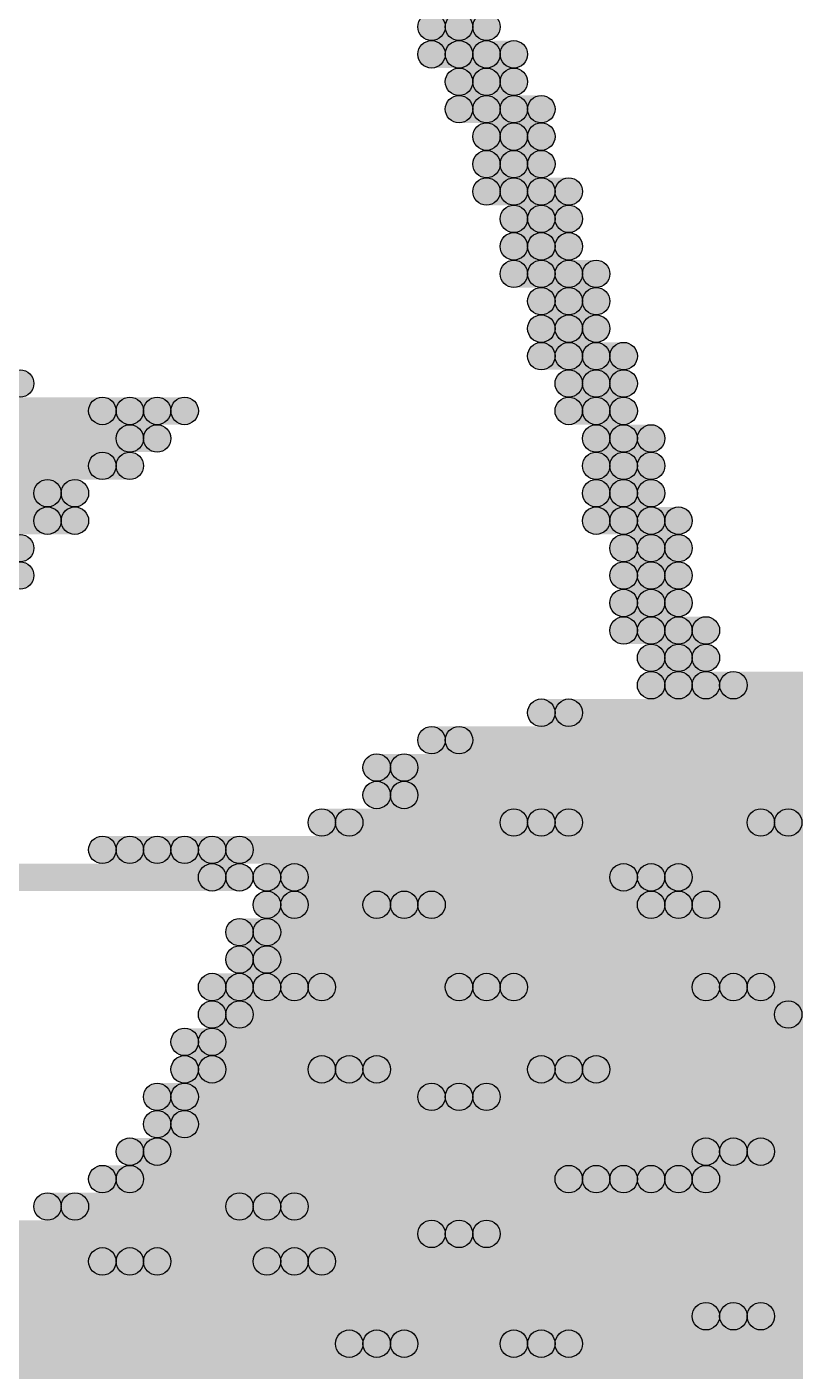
# Model space of a CAD drawing. Header units: millimetres. Extents: x 0 to 137, y 0 to 37.
# Drawn here: x 130.842 to 131.553, y 6.299 to 7.544 of the extents above; entities that cross this region are included whole.
import ezdxf

# ---------------------------------------------------------------- set-up
doc = ezdxf.new("R2010")
doc.units = ezdxf.units.MM
doc.layers.add('TopLayer', color=1, linetype='Continuous')
doc.layers.add('TopSolder', color=216, linetype='Continuous')

msp = doc.modelspace()

# ---------------------------------------------------------------- hatches: boundary and pattern name
at = {"layer": 'TopLayer'}
h = msp.add_hatch(color=1, dxfattribs=at)
edge = h.paths.add_edge_path()
edge.add_arc((131.2418, 7.5438), 0.0127, 0, 360)
for points in [[(131.2418, 7.5311), (131.2418, 7.5565), (131.2672, 7.5565), (131.2672, 7.5311)], [(131.2418, 7.5057), (131.2418, 7.5311), (131.2926, 7.5311), (131.2926, 7.5057)], [(131.2672, 7.4803), (131.2672, 7.5057), (131.2926, 7.5057), (131.2926, 7.4803)], [(131.2672, 7.4549), (131.2672, 7.4803), (131.318, 7.4803), (131.318, 7.4549)], [(131.2926, 7.4295), (131.2926, 7.4549), (131.318, 7.4549), (131.318, 7.4295)], [(131.2926, 7.4041), (131.2926, 7.4295), (131.318, 7.4295), (131.318, 7.4041)], [(131.2926, 7.3787), (131.2926, 7.4041), (131.3434, 7.4041), (131.3434, 7.3787)], [(131.318, 7.3533), (131.318, 7.3787), (131.3434, 7.3787), (131.3434, 7.3533)], [(131.318, 7.3279), (131.318, 7.3533), (131.3434, 7.3533), (131.3434, 7.3279)], [(131.318, 7.3025), (131.318, 7.3279), (131.3688, 7.3279), (131.3688, 7.3025)], [(131.3434, 7.2771), (131.3434, 7.3025), (131.3688, 7.3025), (131.3688, 7.2771)], [(131.3434, 7.2517), (131.3434, 7.2771), (131.3688, 7.2771), (131.3688, 7.2517)], [(131.3434, 7.2263), (131.3434, 7.2517), (131.3942, 7.2517), (131.3942, 7.2263)], [(131.3688, 7.2009), (131.3688, 7.2263), (131.3942, 7.2263), (131.3942, 7.2009)], [(130.302, 7.1755), (130.302, 7.2009), (130.937, 7.2009), (130.937, 7.1755)], [(130.9624, 7.1755), (130.9624, 7.2009), (130.9878, 7.2009), (130.9878, 7.1755)], [(131.3688, 7.1755), (131.3688, 7.2009), (131.3942, 7.2009), (131.3942, 7.1755)], [(130.2512, 7.1501), (130.2512, 7.1755), (130.9624, 7.1755), (130.9624, 7.1501)], [(131.3942, 7.1501), (131.3942, 7.1755), (131.4196, 7.1755), (131.4196, 7.1501)], [(130.2004, 7.1247), (130.2004, 7.1501), (130.937, 7.1501), (130.937, 7.1247)], [(131.3942, 7.1247), (131.3942, 7.1501), (131.4196, 7.1501), (131.4196, 7.1247)], [(130.2004, 7.0993), (130.2004, 7.1247), (130.8862, 7.1247), (130.8862, 7.0993)], [(131.3942, 7.0993), (131.3942, 7.1247), (131.4196, 7.1247), (131.4196, 7.0993)], [(130.7338, 7.0739), (130.7338, 7.0993), (130.8862, 7.0993), (130.8862, 7.0739)], [(131.3942, 7.0739), (131.3942, 7.0993), (131.445, 7.0993), (131.445, 7.0739)], [(131.4196, 7.0485), (131.4196, 7.0739), (131.445, 7.0739), (131.445, 7.0485)], [(131.4196, 7.0231), (131.4196, 7.0485), (131.445, 7.0485), (131.445, 7.0231)], [(131.4196, 6.9977), (131.4196, 7.0231), (131.445, 7.0231), (131.445, 6.9977)], [(131.4196, 6.9723), (131.4196, 6.9977), (131.4704, 6.9977), (131.4704, 6.9723)], [(131.445, 6.9469), (131.445, 6.9723), (131.4704, 6.9723), (131.4704, 6.9469)], [(131.445, 6.9215), (131.445, 6.9469), (131.4704, 6.9469), (131.4704, 6.9215)], [(131.4958, 6.9215), (131.4958, 6.9469), (132.0038, 6.9469), (132.0038, 6.9215)], [(131.3434, 6.8961), (131.3434, 6.9215), (132.8674, 6.9215), (132.8674, 6.8961)], [(131.2418, 6.8707), (131.2418, 6.8961), (131.9022, 6.8961), (131.9022, 6.8707)], [(131.191, 6.8453), (131.191, 6.8707), (132.6642, 6.8707), (132.6642, 6.8453)], [(131.191, 6.8199), (131.191, 6.8453), (132.1816, 6.8453), (132.1816, 6.8199)], [(131.1402, 6.7945), (131.1402, 6.8199), (131.318, 6.8199), (131.318, 6.7945)], [(131.3434, 6.7945), (131.3434, 6.8199), (131.5466, 6.8199), (131.5466, 6.7945)], [(130.937, 6.7691), (130.937, 6.7945), (130.9624, 6.7945), (130.9624, 6.7691)], [(130.9878, 6.7691), (130.9878, 6.7945), (131.0132, 6.7945), (131.0132, 6.7691)], [(131.0386, 6.7691), (131.0386, 6.7945), (131.6228, 6.7945), (131.6228, 6.7691)], [(130.6322, 6.7437), (130.6322, 6.7691), (131.0386, 6.7691), (131.0386, 6.7437)], [(131.0894, 6.7437), (131.0894, 6.7691), (131.4196, 6.7691), (131.4196, 6.7437)], [(131.445, 6.7437), (131.445, 6.7691), (132.08, 6.7691), (132.08, 6.7437)], [(131.0894, 6.7183), (131.0894, 6.7437), (131.191, 6.7437), (131.191, 6.7183)], [(131.2164, 6.7183), (131.2164, 6.7437), (131.445, 6.7437), (131.445, 6.7183)], [(131.4704, 6.7183), (131.4704, 6.7437), (131.8514, 6.7437), (131.8514, 6.7183)], [(131.064, 6.6929), (131.064, 6.7183), (132.6134, 6.7183), (132.6134, 6.6929)], [(131.064, 6.6675), (131.064, 6.6929), (131.7498, 6.6929), (131.7498, 6.6675)], [(131.0386, 6.6421), (131.0386, 6.6675), (131.0894, 6.6675), (131.0894, 6.6421)], [(131.1148, 6.6421), (131.1148, 6.6675), (131.2672, 6.6675), (131.2672, 6.6421)], [(131.2926, 6.6421), (131.2926, 6.6675), (131.4958, 6.6675), (131.4958, 6.6421)], [(131.5212, 6.6421), (131.5212, 6.6675), (131.953, 6.6675), (131.953, 6.6421)], [(131.0386, 6.6167), (131.0386, 6.6421), (131.572, 6.6421), (131.572, 6.6167)], [(131.0132, 6.5913), (131.0132, 6.6167), (131.6482, 6.6167), (131.6482, 6.5913)], [(131.0132, 6.5659), (131.0132, 6.5913), (131.1402, 6.5913), (131.1402, 6.5659)], [(131.1656, 6.5659), (131.1656, 6.5913), (131.3434, 6.5913), (131.3434, 6.5659)], [(131.3688, 6.5659), (131.3688, 6.5913), (132.08, 6.5913), (132.08, 6.5659)], [(130.9878, 6.5405), (130.9878, 6.5659), (131.2418, 6.5659), (131.2418, 6.5405)], [(131.2672, 6.5405), (131.2672, 6.5659), (131.7752, 6.5659), (131.7752, 6.5405)], [(130.9878, 6.5151), (130.9878, 6.5405), (132.1308, 6.5405), (132.1308, 6.5151)], [(130.9624, 6.4897), (130.9624, 6.5151), (131.4958, 6.5151), (131.4958, 6.4897)], [(131.5212, 6.4897), (131.5212, 6.5151), (132.1054, 6.5151), (132.1054, 6.4897)], [(130.937, 6.4643), (130.937, 6.4897), (131.3688, 6.4897), (131.3688, 6.4643)], [(131.3942, 6.4643), (131.3942, 6.4897), (131.445, 6.4897), (131.445, 6.4643)], [(131.4704, 6.4643), (131.4704, 6.4897), (131.953, 6.4897), (131.953, 6.4643)], [(130.8862, 6.4389), (130.8862, 6.4643), (131.064, 6.4643), (131.064, 6.4389)], [(131.0894, 6.4389), (131.0894, 6.4643), (131.5974, 6.4643), (131.5974, 6.4389)], [(129.9718, 6.4135), (129.9718, 6.4389), (131.2418, 6.4389), (131.2418, 6.4135)], [(131.2672, 6.4135), (131.2672, 6.4389), (132.08, 6.4389), (132.08, 6.4135)], [(130.3274, 6.3881), (130.3274, 6.4135), (130.937, 6.4135), (130.937, 6.3881)], [(130.9624, 6.3881), (130.9624, 6.4135), (131.0894, 6.4135), (131.0894, 6.3881)], [(131.1148, 6.3881), (131.1148, 6.4135), (131.7498, 6.4135), (131.7498, 6.3881)], [(130.7084, 6.3627), (130.7084, 6.3881), (131.6228, 6.3881), (131.6228, 6.3627)], [(129.1336, 6.3373), (129.1336, 6.3627), (131.4958, 6.3627), (131.4958, 6.3373)], [(131.5212, 6.3373), (131.5212, 6.3627), (131.8768, 6.3627), (131.8768, 6.3373)], [(130.6068, 6.3119), (130.6068, 6.3373), (131.1656, 6.3373), (131.1656, 6.3119)], [(131.191, 6.3119), (131.191, 6.3373), (131.318, 6.3373), (131.318, 6.3119)], [(131.3434, 6.3119), (131.3434, 6.3373), (131.953, 6.3373), (131.953, 6.3119)], [(130.81, 6.2865), (130.81, 6.3119), (132.5626, 6.3119), (132.5626, 6.2865)]]:
    msp.add_hatch(color=1, dxfattribs=at).paths.add_polyline_path(points)
h = msp.add_hatch(color=1, dxfattribs=at)
edge = h.paths.add_edge_path()
edge.add_arc((131.2672, 7.5438), 0.0127, 0, 360)
h = msp.add_hatch(color=1, dxfattribs=at)
edge = h.paths.add_edge_path()
edge.add_arc((131.2418, 7.5184), 0.0127, 0, 360)
h = msp.add_hatch(color=1, dxfattribs=at)
edge = h.paths.add_edge_path()
edge.add_arc((131.2926, 7.5184), 0.0127, 0, 360)
h = msp.add_hatch(color=1, dxfattribs=at)
edge = h.paths.add_edge_path()
edge.add_arc((131.2672, 7.493), 0.0127, 0, 360)
h = msp.add_hatch(color=1, dxfattribs=at)
edge = h.paths.add_edge_path()
edge.add_arc((131.2926, 7.493), 0.0127, 0, 360)
h = msp.add_hatch(color=1, dxfattribs=at)
edge = h.paths.add_edge_path()
edge.add_arc((131.2672, 7.4676), 0.0127, 0, 360)
h = msp.add_hatch(color=1, dxfattribs=at)
edge = h.paths.add_edge_path()
edge.add_arc((131.318, 7.4676), 0.0127, 0, 360)
h = msp.add_hatch(color=1, dxfattribs=at)
edge = h.paths.add_edge_path()
edge.add_arc((131.2926, 7.4422), 0.0127, 0, 360)
h = msp.add_hatch(color=1, dxfattribs=at)
edge = h.paths.add_edge_path()
edge.add_arc((131.318, 7.4422), 0.0127, 0, 360)
h = msp.add_hatch(color=1, dxfattribs=at)
edge = h.paths.add_edge_path()
edge.add_arc((131.2926, 7.4168), 0.0127, 0, 360)
h = msp.add_hatch(color=1, dxfattribs=at)
edge = h.paths.add_edge_path()
edge.add_arc((131.318, 7.4168), 0.0127, 0, 360)
h = msp.add_hatch(color=1, dxfattribs=at)
edge = h.paths.add_edge_path()
edge.add_arc((131.2926, 7.3914), 0.0127, 0, 360)
h = msp.add_hatch(color=1, dxfattribs=at)
edge = h.paths.add_edge_path()
edge.add_arc((131.3434, 7.3914), 0.0127, 0, 360)
h = msp.add_hatch(color=1, dxfattribs=at)
edge = h.paths.add_edge_path()
edge.add_arc((131.318, 7.366), 0.0127, 0, 360)
h = msp.add_hatch(color=1, dxfattribs=at)
edge = h.paths.add_edge_path()
edge.add_arc((131.3434, 7.366), 0.0127, 0, 360)
h = msp.add_hatch(color=1, dxfattribs=at)
edge = h.paths.add_edge_path()
edge.add_arc((131.318, 7.3406), 0.0127, 0, 360)
h = msp.add_hatch(color=1, dxfattribs=at)
edge = h.paths.add_edge_path()
edge.add_arc((131.3434, 7.3406), 0.0127, 0, 360)
h = msp.add_hatch(color=1, dxfattribs=at)
edge = h.paths.add_edge_path()
edge.add_arc((131.318, 7.3152), 0.0127, 0, 360)
h = msp.add_hatch(color=1, dxfattribs=at)
edge = h.paths.add_edge_path()
edge.add_arc((131.3688, 7.3152), 0.0127, 0, 360)
h = msp.add_hatch(color=1, dxfattribs=at)
edge = h.paths.add_edge_path()
edge.add_arc((131.3434, 7.2898), 0.0127, 0, 360)
h = msp.add_hatch(color=1, dxfattribs=at)
edge = h.paths.add_edge_path()
edge.add_arc((131.3688, 7.2898), 0.0127, 0, 360)
h = msp.add_hatch(color=1, dxfattribs=at)
edge = h.paths.add_edge_path()
edge.add_arc((131.3434, 7.2644), 0.0127, 0, 360)
h = msp.add_hatch(color=1, dxfattribs=at)
edge = h.paths.add_edge_path()
edge.add_arc((131.3688, 7.2644), 0.0127, 0, 360)
h = msp.add_hatch(color=1, dxfattribs=at)
edge = h.paths.add_edge_path()
edge.add_arc((131.3434, 7.239), 0.0127, 0, 360)
h = msp.add_hatch(color=1, dxfattribs=at)
edge = h.paths.add_edge_path()
edge.add_arc((131.3942, 7.239), 0.0127, 0, 360)
h = msp.add_hatch(color=1, dxfattribs=at)
edge = h.paths.add_edge_path()
edge.add_arc((130.8354, 7.2136), 0.0127, 0, 360)
h = msp.add_hatch(color=1, dxfattribs=at)
edge = h.paths.add_edge_path()
edge.add_arc((131.3688, 7.2136), 0.0127, 0, 360)
h = msp.add_hatch(color=1, dxfattribs=at)
edge = h.paths.add_edge_path()
edge.add_arc((131.3942, 7.2136), 0.0127, 0, 360)
h = msp.add_hatch(color=1, dxfattribs=at)
edge = h.paths.add_edge_path()
edge.add_arc((130.937, 7.1882), 0.0127, 0, 360)
h = msp.add_hatch(color=1, dxfattribs=at)
edge = h.paths.add_edge_path()
edge.add_arc((130.9624, 7.1882), 0.0127, 0, 360)
h = msp.add_hatch(color=1, dxfattribs=at)
edge = h.paths.add_edge_path()
edge.add_arc((130.9878, 7.1882), 0.0127, 0, 360)
h = msp.add_hatch(color=1, dxfattribs=at)
edge = h.paths.add_edge_path()
edge.add_arc((131.3688, 7.1882), 0.0127, 0, 360)
h = msp.add_hatch(color=1, dxfattribs=at)
edge = h.paths.add_edge_path()
edge.add_arc((131.3942, 7.1882), 0.0127, 0, 360)
h = msp.add_hatch(color=1, dxfattribs=at)
edge = h.paths.add_edge_path()
edge.add_arc((130.9624, 7.1628), 0.0127, 0, 360)
h = msp.add_hatch(color=1, dxfattribs=at)
edge = h.paths.add_edge_path()
edge.add_arc((131.3942, 7.1628), 0.0127, 0, 360)
h = msp.add_hatch(color=1, dxfattribs=at)
edge = h.paths.add_edge_path()
edge.add_arc((131.4196, 7.1628), 0.0127, 0, 360)
h = msp.add_hatch(color=1, dxfattribs=at)
edge = h.paths.add_edge_path()
edge.add_arc((130.937, 7.1374), 0.0127, 0, 360)
h = msp.add_hatch(color=1, dxfattribs=at)
edge = h.paths.add_edge_path()
edge.add_arc((131.3942, 7.1374), 0.0127, 0, 360)
h = msp.add_hatch(color=1, dxfattribs=at)
edge = h.paths.add_edge_path()
edge.add_arc((131.4196, 7.1374), 0.0127, 0, 360)
h = msp.add_hatch(color=1, dxfattribs=at)
edge = h.paths.add_edge_path()
edge.add_arc((130.8862, 7.112), 0.0127, 0, 360)
h = msp.add_hatch(color=1, dxfattribs=at)
edge = h.paths.add_edge_path()
edge.add_arc((131.3942, 7.112), 0.0127, 0, 360)
h = msp.add_hatch(color=1, dxfattribs=at)
edge = h.paths.add_edge_path()
edge.add_arc((131.4196, 7.112), 0.0127, 0, 360)
h = msp.add_hatch(color=1, dxfattribs=at)
edge = h.paths.add_edge_path()
edge.add_arc((130.8862, 7.0866), 0.0127, 0, 360)
h = msp.add_hatch(color=1, dxfattribs=at)
edge = h.paths.add_edge_path()
edge.add_arc((131.3942, 7.0866), 0.0127, 0, 360)
h = msp.add_hatch(color=1, dxfattribs=at)
edge = h.paths.add_edge_path()
edge.add_arc((131.445, 7.0866), 0.0127, 0, 360)
h = msp.add_hatch(color=1, dxfattribs=at)
edge = h.paths.add_edge_path()
edge.add_arc((130.8354, 7.0612), 0.0127, 0, 360)
h = msp.add_hatch(color=1, dxfattribs=at)
edge = h.paths.add_edge_path()
edge.add_arc((131.4196, 7.0612), 0.0127, 0, 360)
h = msp.add_hatch(color=1, dxfattribs=at)
edge = h.paths.add_edge_path()
edge.add_arc((131.445, 7.0612), 0.0127, 0, 360)
h = msp.add_hatch(color=1, dxfattribs=at)
edge = h.paths.add_edge_path()
edge.add_arc((130.8354, 7.0358), 0.0127, 0, 360)
h = msp.add_hatch(color=1, dxfattribs=at)
edge = h.paths.add_edge_path()
edge.add_arc((131.4196, 7.0358), 0.0127, 0, 360)
h = msp.add_hatch(color=1, dxfattribs=at)
edge = h.paths.add_edge_path()
edge.add_arc((131.445, 7.0358), 0.0127, 0, 360)
h = msp.add_hatch(color=1, dxfattribs=at)
edge = h.paths.add_edge_path()
edge.add_arc((131.4196, 7.0104), 0.0127, 0, 360)
h = msp.add_hatch(color=1, dxfattribs=at)
edge = h.paths.add_edge_path()
edge.add_arc((131.445, 7.0104), 0.0127, 0, 360)
h = msp.add_hatch(color=1, dxfattribs=at)
edge = h.paths.add_edge_path()
edge.add_arc((131.4196, 6.985), 0.0127, 0, 360)
h = msp.add_hatch(color=1, dxfattribs=at)
edge = h.paths.add_edge_path()
edge.add_arc((131.4704, 6.985), 0.0127, 0, 360)
h = msp.add_hatch(color=1, dxfattribs=at)
edge = h.paths.add_edge_path()
edge.add_arc((131.445, 6.9596), 0.0127, 0, 360)
h = msp.add_hatch(color=1, dxfattribs=at)
edge = h.paths.add_edge_path()
edge.add_arc((131.4704, 6.9596), 0.0127, 0, 360)
h = msp.add_hatch(color=1, dxfattribs=at)
edge = h.paths.add_edge_path()
edge.add_arc((131.445, 6.9342), 0.0127, 0, 360)
h = msp.add_hatch(color=1, dxfattribs=at)
edge = h.paths.add_edge_path()
edge.add_arc((131.4704, 6.9342), 0.0127, 0, 360)
h = msp.add_hatch(color=1, dxfattribs=at)
edge = h.paths.add_edge_path()
edge.add_arc((131.4958, 6.9342), 0.0127, 0, 360)
h = msp.add_hatch(color=1, dxfattribs=at)
edge = h.paths.add_edge_path()
edge.add_arc((131.3434, 6.9088), 0.0127, 0, 360)
h = msp.add_hatch(color=1, dxfattribs=at)
edge = h.paths.add_edge_path()
edge.add_arc((131.2418, 6.8834), 0.0127, 0, 360)
h = msp.add_hatch(color=1, dxfattribs=at)
edge = h.paths.add_edge_path()
edge.add_arc((131.191, 6.858), 0.0127, 0, 360)
h = msp.add_hatch(color=1, dxfattribs=at)
edge = h.paths.add_edge_path()
edge.add_arc((131.191, 6.8326), 0.0127, 0, 360)
h = msp.add_hatch(color=1, dxfattribs=at)
edge = h.paths.add_edge_path()
edge.add_arc((131.1402, 6.8072), 0.0127, 0, 360)
h = msp.add_hatch(color=1, dxfattribs=at)
edge = h.paths.add_edge_path()
edge.add_arc((131.318, 6.8072), 0.0127, 0, 360)
h = msp.add_hatch(color=1, dxfattribs=at)
edge = h.paths.add_edge_path()
edge.add_arc((131.3434, 6.8072), 0.0127, 0, 360)
h = msp.add_hatch(color=1, dxfattribs=at)
edge = h.paths.add_edge_path()
edge.add_arc((131.5466, 6.8072), 0.0127, 0, 360)
h = msp.add_hatch(color=1, dxfattribs=at)
edge = h.paths.add_edge_path()
edge.add_arc((130.937, 6.7818), 0.0127, 0, 360)
h = msp.add_hatch(color=1, dxfattribs=at)
edge = h.paths.add_edge_path()
edge.add_arc((130.9624, 6.7818), 0.0127, 0, 360)
h = msp.add_hatch(color=1, dxfattribs=at)
edge = h.paths.add_edge_path()
edge.add_arc((130.9878, 6.7818), 0.0127, 0, 360)
h = msp.add_hatch(color=1, dxfattribs=at)
edge = h.paths.add_edge_path()
edge.add_arc((131.0132, 6.7818), 0.0127, 0, 360)
h = msp.add_hatch(color=1, dxfattribs=at)
edge = h.paths.add_edge_path()
edge.add_arc((131.0386, 6.7818), 0.0127, 0, 360)
h = msp.add_hatch(color=1, dxfattribs=at)
edge = h.paths.add_edge_path()
edge.add_arc((131.0386, 6.7564), 0.0127, 0, 360)
h = msp.add_hatch(color=1, dxfattribs=at)
edge = h.paths.add_edge_path()
edge.add_arc((131.0894, 6.7564), 0.0127, 0, 360)
h = msp.add_hatch(color=1, dxfattribs=at)
edge = h.paths.add_edge_path()
edge.add_arc((131.4196, 6.7564), 0.0127, 0, 360)
h = msp.add_hatch(color=1, dxfattribs=at)
edge = h.paths.add_edge_path()
edge.add_arc((131.445, 6.7564), 0.0127, 0, 360)
h = msp.add_hatch(color=1, dxfattribs=at)
edge = h.paths.add_edge_path()
edge.add_arc((131.0894, 6.731), 0.0127, 0, 360)
h = msp.add_hatch(color=1, dxfattribs=at)
edge = h.paths.add_edge_path()
edge.add_arc((131.191, 6.731), 0.0127, 0, 360)
h = msp.add_hatch(color=1, dxfattribs=at)
edge = h.paths.add_edge_path()
edge.add_arc((131.2164, 6.731), 0.0127, 0, 360)
h = msp.add_hatch(color=1, dxfattribs=at)
edge = h.paths.add_edge_path()
edge.add_arc((131.445, 6.731), 0.0127, 0, 360)
h = msp.add_hatch(color=1, dxfattribs=at)
edge = h.paths.add_edge_path()
edge.add_arc((131.4704, 6.731), 0.0127, 0, 360)
h = msp.add_hatch(color=1, dxfattribs=at)
edge = h.paths.add_edge_path()
edge.add_arc((131.064, 6.7056), 0.0127, 0, 360)
h = msp.add_hatch(color=1, dxfattribs=at)
edge = h.paths.add_edge_path()
edge.add_arc((131.064, 6.6802), 0.0127, 0, 360)
h = msp.add_hatch(color=1, dxfattribs=at)
edge = h.paths.add_edge_path()
edge.add_arc((131.0386, 6.6548), 0.0127, 0, 360)
h = msp.add_hatch(color=1, dxfattribs=at)
edge = h.paths.add_edge_path()
edge.add_arc((131.0894, 6.6548), 0.0127, 0, 360)
h = msp.add_hatch(color=1, dxfattribs=at)
edge = h.paths.add_edge_path()
edge.add_arc((131.1148, 6.6548), 0.0127, 0, 360)
h = msp.add_hatch(color=1, dxfattribs=at)
edge = h.paths.add_edge_path()
edge.add_arc((131.2672, 6.6548), 0.0127, 0, 360)
h = msp.add_hatch(color=1, dxfattribs=at)
edge = h.paths.add_edge_path()
edge.add_arc((131.2926, 6.6548), 0.0127, 0, 360)
h = msp.add_hatch(color=1, dxfattribs=at)
edge = h.paths.add_edge_path()
edge.add_arc((131.4958, 6.6548), 0.0127, 0, 360)
h = msp.add_hatch(color=1, dxfattribs=at)
edge = h.paths.add_edge_path()
edge.add_arc((131.5212, 6.6548), 0.0127, 0, 360)
h = msp.add_hatch(color=1, dxfattribs=at)
edge = h.paths.add_edge_path()
edge.add_arc((131.0386, 6.6294), 0.0127, 0, 360)
h = msp.add_hatch(color=1, dxfattribs=at)
edge = h.paths.add_edge_path()
edge.add_arc((131.0132, 6.604), 0.0127, 0, 360)
h = msp.add_hatch(color=1, dxfattribs=at)
edge = h.paths.add_edge_path()
edge.add_arc((131.0132, 6.5786), 0.0127, 0, 360)
h = msp.add_hatch(color=1, dxfattribs=at)
edge = h.paths.add_edge_path()
edge.add_arc((131.1402, 6.5786), 0.0127, 0, 360)
h = msp.add_hatch(color=1, dxfattribs=at)
edge = h.paths.add_edge_path()
edge.add_arc((131.1656, 6.5786), 0.0127, 0, 360)
h = msp.add_hatch(color=1, dxfattribs=at)
edge = h.paths.add_edge_path()
edge.add_arc((131.3434, 6.5786), 0.0127, 0, 360)
h = msp.add_hatch(color=1, dxfattribs=at)
edge = h.paths.add_edge_path()
edge.add_arc((131.3688, 6.5786), 0.0127, 0, 360)
h = msp.add_hatch(color=1, dxfattribs=at)
edge = h.paths.add_edge_path()
edge.add_arc((130.9878, 6.5532), 0.0127, 0, 360)
h = msp.add_hatch(color=1, dxfattribs=at)
edge = h.paths.add_edge_path()
edge.add_arc((131.2418, 6.5532), 0.0127, 0, 360)
h = msp.add_hatch(color=1, dxfattribs=at)
edge = h.paths.add_edge_path()
edge.add_arc((131.2672, 6.5532), 0.0127, 0, 360)
h = msp.add_hatch(color=1, dxfattribs=at)
edge = h.paths.add_edge_path()
edge.add_arc((130.9878, 6.5278), 0.0127, 0, 360)
h = msp.add_hatch(color=1, dxfattribs=at)
edge = h.paths.add_edge_path()
edge.add_arc((130.9624, 6.5024), 0.0127, 0, 360)
h = msp.add_hatch(color=1, dxfattribs=at)
edge = h.paths.add_edge_path()
edge.add_arc((131.4958, 6.5024), 0.0127, 0, 360)
h = msp.add_hatch(color=1, dxfattribs=at)
edge = h.paths.add_edge_path()
edge.add_arc((131.5212, 6.5024), 0.0127, 0, 360)
h = msp.add_hatch(color=1, dxfattribs=at)
edge = h.paths.add_edge_path()
edge.add_arc((130.937, 6.477), 0.0127, 0, 360)
h = msp.add_hatch(color=1, dxfattribs=at)
edge = h.paths.add_edge_path()
edge.add_arc((131.3688, 6.477), 0.0127, 0, 360)
h = msp.add_hatch(color=1, dxfattribs=at)
edge = h.paths.add_edge_path()
edge.add_arc((131.3942, 6.477), 0.0127, 0, 360)
h = msp.add_hatch(color=1, dxfattribs=at)
edge = h.paths.add_edge_path()
edge.add_arc((131.445, 6.477), 0.0127, 0, 360)
h = msp.add_hatch(color=1, dxfattribs=at)
edge = h.paths.add_edge_path()
edge.add_arc((131.4704, 6.477), 0.0127, 0, 360)
h = msp.add_hatch(color=1, dxfattribs=at)
edge = h.paths.add_edge_path()
edge.add_arc((130.8862, 6.4516), 0.0127, 0, 360)
h = msp.add_hatch(color=1, dxfattribs=at)
edge = h.paths.add_edge_path()
edge.add_arc((131.064, 6.4516), 0.0127, 0, 360)
h = msp.add_hatch(color=1, dxfattribs=at)
edge = h.paths.add_edge_path()
edge.add_arc((131.0894, 6.4516), 0.0127, 0, 360)
h = msp.add_hatch(color=1, dxfattribs=at)
edge = h.paths.add_edge_path()
edge.add_arc((131.2418, 6.4262), 0.0127, 0, 360)
h = msp.add_hatch(color=1, dxfattribs=at)
edge = h.paths.add_edge_path()
edge.add_arc((131.2672, 6.4262), 0.0127, 0, 360)
h = msp.add_hatch(color=1, dxfattribs=at)
edge = h.paths.add_edge_path()
edge.add_arc((130.937, 6.4008), 0.0127, 0, 360)
h = msp.add_hatch(color=1, dxfattribs=at)
edge = h.paths.add_edge_path()
edge.add_arc((130.9624, 6.4008), 0.0127, 0, 360)
h = msp.add_hatch(color=1, dxfattribs=at)
edge = h.paths.add_edge_path()
edge.add_arc((131.0894, 6.4008), 0.0127, 0, 360)
h = msp.add_hatch(color=1, dxfattribs=at)
edge = h.paths.add_edge_path()
edge.add_arc((131.1148, 6.4008), 0.0127, 0, 360)
h = msp.add_hatch(color=1, dxfattribs=at)
edge = h.paths.add_edge_path()
edge.add_arc((131.4958, 6.35), 0.0127, 0, 360)
h = msp.add_hatch(color=1, dxfattribs=at)
edge = h.paths.add_edge_path()
edge.add_arc((131.5212, 6.35), 0.0127, 0, 360)
h = msp.add_hatch(color=1, dxfattribs=at)
edge = h.paths.add_edge_path()
edge.add_arc((131.1656, 6.3246), 0.0127, 0, 360)
h = msp.add_hatch(color=1, dxfattribs=at)
edge = h.paths.add_edge_path()
edge.add_arc((131.191, 6.3246), 0.0127, 0, 360)
h = msp.add_hatch(color=1, dxfattribs=at)
edge = h.paths.add_edge_path()
edge.add_arc((131.318, 6.3246), 0.0127, 0, 360)
h = msp.add_hatch(color=1, dxfattribs=at)
edge = h.paths.add_edge_path()
edge.add_arc((131.3434, 6.3246), 0.0127, 0, 360)
at = {"layer": 'TopSolder'}
h = msp.add_hatch(color=216, dxfattribs=at)
edge = h.paths.add_edge_path()
edge.add_arc((131.2164, 7.5438), 0.0127, 0, 360)
for points in [[(131.2164, 7.5311), (131.2164, 7.5565), (131.2418, 7.5565), (131.2418, 7.5311)], [(131.2164, 7.5057), (131.2164, 7.5311), (131.2672, 7.5311), (131.2672, 7.5057)], [(131.2418, 7.4803), (131.2418, 7.5057), (131.2672, 7.5057), (131.2672, 7.4803)], [(131.2418, 7.4549), (131.2418, 7.4803), (131.2926, 7.4803), (131.2926, 7.4549)], [(131.2672, 7.4295), (131.2672, 7.4549), (131.2926, 7.4549), (131.2926, 7.4295)], [(131.2672, 7.4041), (131.2672, 7.4295), (131.2926, 7.4295), (131.2926, 7.4041)], [(131.2672, 7.3787), (131.2672, 7.4041), (131.318, 7.4041), (131.318, 7.3787)], [(131.2926, 7.3533), (131.2926, 7.3787), (131.318, 7.3787), (131.318, 7.3533)], [(131.2926, 7.3279), (131.2926, 7.3533), (131.318, 7.3533), (131.318, 7.3279)], [(131.2926, 7.3025), (131.2926, 7.3279), (131.3434, 7.3279), (131.3434, 7.3025)], [(131.318, 7.2771), (131.318, 7.3025), (131.3434, 7.3025), (131.3434, 7.2771)], [(131.318, 7.2517), (131.318, 7.2771), (131.3434, 7.2771), (131.3434, 7.2517)], [(131.318, 7.2263), (131.318, 7.2517), (131.3688, 7.2517), (131.3688, 7.2263)], [(131.3434, 7.2009), (131.3434, 7.2263), (131.3688, 7.2263), (131.3688, 7.2009)], [(130.2766, 7.1755), (130.2766, 7.2009), (130.9116, 7.2009), (130.9116, 7.1755)], [(130.937, 7.1755), (130.937, 7.2009), (130.9624, 7.2009), (130.9624, 7.1755)], [(131.3434, 7.1755), (131.3434, 7.2009), (131.3688, 7.2009), (131.3688, 7.1755)], [(130.2258, 7.1501), (130.2258, 7.1755), (130.937, 7.1755), (130.937, 7.1501)], [(131.3688, 7.1501), (131.3688, 7.1755), (131.3942, 7.1755), (131.3942, 7.1501)], [(130.175, 7.1247), (130.175, 7.1501), (130.9116, 7.1501), (130.9116, 7.1247)], [(131.3688, 7.1247), (131.3688, 7.1501), (131.3942, 7.1501), (131.3942, 7.1247)], [(130.175, 7.0993), (130.175, 7.1247), (130.8608, 7.1247), (130.8608, 7.0993)], [(131.3688, 7.0993), (131.3688, 7.1247), (131.3942, 7.1247), (131.3942, 7.0993)], [(130.7084, 7.0739), (130.7084, 7.0993), (130.8608, 7.0993), (130.8608, 7.0739)], [(131.3688, 7.0739), (131.3688, 7.0993), (131.4196, 7.0993), (131.4196, 7.0739)], [(131.3942, 7.0485), (131.3942, 7.0739), (131.4196, 7.0739), (131.4196, 7.0485)], [(131.3942, 7.0231), (131.3942, 7.0485), (131.4196, 7.0485), (131.4196, 7.0231)], [(131.3942, 6.9977), (131.3942, 7.0231), (131.4196, 7.0231), (131.4196, 6.9977)], [(131.3942, 6.9723), (131.3942, 6.9977), (131.445, 6.9977), (131.445, 6.9723)], [(131.4196, 6.9469), (131.4196, 6.9723), (131.445, 6.9723), (131.445, 6.9469)], [(131.4196, 6.9215), (131.4196, 6.9469), (131.445, 6.9469), (131.445, 6.9215)], [(131.4704, 6.9215), (131.4704, 6.9469), (131.9784, 6.9469), (131.9784, 6.9215)], [(131.318, 6.8961), (131.318, 6.9215), (132.842, 6.9215), (132.842, 6.8961)], [(131.2164, 6.8707), (131.2164, 6.8961), (131.8768, 6.8961), (131.8768, 6.8707)], [(131.1656, 6.8453), (131.1656, 6.8707), (132.6388, 6.8707), (132.6388, 6.8453)], [(131.1656, 6.8199), (131.1656, 6.8453), (132.1562, 6.8453), (132.1562, 6.8199)], [(131.1148, 6.7945), (131.1148, 6.8199), (131.2926, 6.8199), (131.2926, 6.7945)], [(131.318, 6.7945), (131.318, 6.8199), (131.5212, 6.8199), (131.5212, 6.7945)], [(131.5466, 6.7945), (131.5466, 6.8199), (131.6482, 6.8199), (131.6482, 6.7945)], [(130.9116, 6.7691), (130.9116, 6.7945), (130.937, 6.7945), (130.937, 6.7691)], [(130.9624, 6.7691), (130.9624, 6.7945), (130.9878, 6.7945), (130.9878, 6.7691)], [(131.0132, 6.7691), (131.0132, 6.7945), (131.5974, 6.7945), (131.5974, 6.7691)], [(130.6068, 6.7437), (130.6068, 6.7691), (131.0132, 6.7691), (131.0132, 6.7437)], [(131.064, 6.7437), (131.064, 6.7691), (131.3942, 6.7691), (131.3942, 6.7437)], [(131.4196, 6.7437), (131.4196, 6.7691), (132.0546, 6.7691), (132.0546, 6.7437)], [(131.064, 6.7183), (131.064, 6.7437), (131.1656, 6.7437), (131.1656, 6.7183)], [(131.191, 6.7183), (131.191, 6.7437), (131.4196, 6.7437), (131.4196, 6.7183)], [(131.445, 6.7183), (131.445, 6.7437), (131.826, 6.7437), (131.826, 6.7183)], [(131.0386, 6.6929), (131.0386, 6.7183), (132.588, 6.7183), (132.588, 6.6929)], [(131.0386, 6.6675), (131.0386, 6.6929), (131.7244, 6.6929), (131.7244, 6.6675)], [(131.0132, 6.6421), (131.0132, 6.6675), (131.064, 6.6675), (131.064, 6.6421)], [(131.0894, 6.6421), (131.0894, 6.6675), (131.2418, 6.6675), (131.2418, 6.6421)], [(131.2672, 6.6421), (131.2672, 6.6675), (131.4704, 6.6675), (131.4704, 6.6421)], [(131.4958, 6.6421), (131.4958, 6.6675), (131.9276, 6.6675), (131.9276, 6.6421)], [(131.0132, 6.6167), (131.0132, 6.6421), (131.5466, 6.6421), (131.5466, 6.6167)], [(130.9878, 6.5913), (130.9878, 6.6167), (131.6228, 6.6167), (131.6228, 6.5913)], [(130.9878, 6.5659), (130.9878, 6.5913), (131.1148, 6.5913), (131.1148, 6.5659)], [(131.1402, 6.5659), (131.1402, 6.5913), (131.318, 6.5913), (131.318, 6.5659)], [(131.3434, 6.5659), (131.3434, 6.5913), (132.0546, 6.5913), (132.0546, 6.5659)], [(130.9624, 6.5405), (130.9624, 6.5659), (131.2164, 6.5659), (131.2164, 6.5405)], [(131.2418, 6.5405), (131.2418, 6.5659), (131.7498, 6.5659), (131.7498, 6.5405)], [(130.9624, 6.5151), (130.9624, 6.5405), (132.1054, 6.5405), (132.1054, 6.5151)], [(130.937, 6.4897), (130.937, 6.5151), (131.4704, 6.5151), (131.4704, 6.4897)], [(131.4958, 6.4897), (131.4958, 6.5151), (132.08, 6.5151), (132.08, 6.4897)], [(130.9116, 6.4643), (130.9116, 6.4897), (131.3434, 6.4897), (131.3434, 6.4643)], [(131.3688, 6.4643), (131.3688, 6.4897), (131.4196, 6.4897), (131.4196, 6.4643)], [(131.445, 6.4643), (131.445, 6.4897), (131.9276, 6.4897), (131.9276, 6.4643)], [(130.8608, 6.4389), (130.8608, 6.4643), (131.0386, 6.4643), (131.0386, 6.4389)], [(131.064, 6.4389), (131.064, 6.4643), (131.572, 6.4643), (131.572, 6.4389)], [(129.9464, 6.4135), (129.9464, 6.4389), (131.2164, 6.4389), (131.2164, 6.4135)], [(131.2418, 6.4135), (131.2418, 6.4389), (132.0546, 6.4389), (132.0546, 6.4135)], [(130.302, 6.3881), (130.302, 6.4135), (130.9116, 6.4135), (130.9116, 6.3881)], [(130.937, 6.3881), (130.937, 6.4135), (131.064, 6.4135), (131.064, 6.3881)], [(131.0894, 6.3881), (131.0894, 6.4135), (131.7244, 6.4135), (131.7244, 6.3881)], [(130.683, 6.3627), (130.683, 6.3881), (131.5974, 6.3881), (131.5974, 6.3627)], [(129.1082, 6.3373), (129.1082, 6.3627), (131.4704, 6.3627), (131.4704, 6.3373)], [(131.4958, 6.3373), (131.4958, 6.3627), (131.8514, 6.3627), (131.8514, 6.3373)], [(130.5814, 6.3119), (130.5814, 6.3373), (131.1402, 6.3373), (131.1402, 6.3119)], [(131.1656, 6.3119), (131.1656, 6.3373), (131.2926, 6.3373), (131.2926, 6.3119)], [(131.318, 6.3119), (131.318, 6.3373), (131.9276, 6.3373), (131.9276, 6.3119)], [(130.7846, 6.2865), (130.7846, 6.3119), (132.5372, 6.3119), (132.5372, 6.2865)]]:
    msp.add_hatch(color=216, dxfattribs=at).paths.add_polyline_path(points)
h = msp.add_hatch(color=216, dxfattribs=at)
edge = h.paths.add_edge_path()
edge.add_arc((131.2418, 7.5438), 0.0127, 0, 360)
h = msp.add_hatch(color=216, dxfattribs=at)
edge = h.paths.add_edge_path()
edge.add_arc((131.2164, 7.5184), 0.0127, 0, 360)
h = msp.add_hatch(color=216, dxfattribs=at)
edge = h.paths.add_edge_path()
edge.add_arc((131.2672, 7.5184), 0.0127, 0, 360)
h = msp.add_hatch(color=216, dxfattribs=at)
edge = h.paths.add_edge_path()
edge.add_arc((131.2418, 7.493), 0.0127, 0, 360)
h = msp.add_hatch(color=216, dxfattribs=at)
edge = h.paths.add_edge_path()
edge.add_arc((131.2672, 7.493), 0.0127, 0, 360)
h = msp.add_hatch(color=216, dxfattribs=at)
edge = h.paths.add_edge_path()
edge.add_arc((131.2418, 7.4676), 0.0127, 0, 360)
h = msp.add_hatch(color=216, dxfattribs=at)
edge = h.paths.add_edge_path()
edge.add_arc((131.2926, 7.4676), 0.0127, 0, 360)
h = msp.add_hatch(color=216, dxfattribs=at)
edge = h.paths.add_edge_path()
edge.add_arc((131.2672, 7.4422), 0.0127, 0, 360)
h = msp.add_hatch(color=216, dxfattribs=at)
edge = h.paths.add_edge_path()
edge.add_arc((131.2926, 7.4422), 0.0127, 0, 360)
h = msp.add_hatch(color=216, dxfattribs=at)
edge = h.paths.add_edge_path()
edge.add_arc((131.2672, 7.4168), 0.0127, 0, 360)
h = msp.add_hatch(color=216, dxfattribs=at)
edge = h.paths.add_edge_path()
edge.add_arc((131.2926, 7.4168), 0.0127, 0, 360)
h = msp.add_hatch(color=216, dxfattribs=at)
edge = h.paths.add_edge_path()
edge.add_arc((131.2672, 7.3914), 0.0127, 0, 360)
h = msp.add_hatch(color=216, dxfattribs=at)
edge = h.paths.add_edge_path()
edge.add_arc((131.318, 7.3914), 0.0127, 0, 360)
h = msp.add_hatch(color=216, dxfattribs=at)
edge = h.paths.add_edge_path()
edge.add_arc((131.2926, 7.366), 0.0127, 0, 360)
h = msp.add_hatch(color=216, dxfattribs=at)
edge = h.paths.add_edge_path()
edge.add_arc((131.318, 7.366), 0.0127, 0, 360)
h = msp.add_hatch(color=216, dxfattribs=at)
edge = h.paths.add_edge_path()
edge.add_arc((131.2926, 7.3406), 0.0127, 0, 360)
h = msp.add_hatch(color=216, dxfattribs=at)
edge = h.paths.add_edge_path()
edge.add_arc((131.318, 7.3406), 0.0127, 0, 360)
h = msp.add_hatch(color=216, dxfattribs=at)
edge = h.paths.add_edge_path()
edge.add_arc((131.2926, 7.3152), 0.0127, 0, 360)
h = msp.add_hatch(color=216, dxfattribs=at)
edge = h.paths.add_edge_path()
edge.add_arc((131.3434, 7.3152), 0.0127, 0, 360)
h = msp.add_hatch(color=216, dxfattribs=at)
edge = h.paths.add_edge_path()
edge.add_arc((131.318, 7.2898), 0.0127, 0, 360)
h = msp.add_hatch(color=216, dxfattribs=at)
edge = h.paths.add_edge_path()
edge.add_arc((131.3434, 7.2898), 0.0127, 0, 360)
h = msp.add_hatch(color=216, dxfattribs=at)
edge = h.paths.add_edge_path()
edge.add_arc((131.318, 7.2644), 0.0127, 0, 360)
h = msp.add_hatch(color=216, dxfattribs=at)
edge = h.paths.add_edge_path()
edge.add_arc((131.3434, 7.2644), 0.0127, 0, 360)
h = msp.add_hatch(color=216, dxfattribs=at)
edge = h.paths.add_edge_path()
edge.add_arc((131.318, 7.239), 0.0127, 0, 360)
h = msp.add_hatch(color=216, dxfattribs=at)
edge = h.paths.add_edge_path()
edge.add_arc((131.3688, 7.239), 0.0127, 0, 360)
h = msp.add_hatch(color=216, dxfattribs=at)
edge = h.paths.add_edge_path()
edge.add_arc((131.3434, 7.2136), 0.0127, 0, 360)
h = msp.add_hatch(color=216, dxfattribs=at)
edge = h.paths.add_edge_path()
edge.add_arc((131.3688, 7.2136), 0.0127, 0, 360)
h = msp.add_hatch(color=216, dxfattribs=at)
edge = h.paths.add_edge_path()
edge.add_arc((130.9116, 7.1882), 0.0127, 0, 360)
h = msp.add_hatch(color=216, dxfattribs=at)
edge = h.paths.add_edge_path()
edge.add_arc((130.937, 7.1882), 0.0127, 0, 360)
h = msp.add_hatch(color=216, dxfattribs=at)
edge = h.paths.add_edge_path()
edge.add_arc((130.9624, 7.1882), 0.0127, 0, 360)
h = msp.add_hatch(color=216, dxfattribs=at)
edge = h.paths.add_edge_path()
edge.add_arc((131.3434, 7.1882), 0.0127, 0, 360)
h = msp.add_hatch(color=216, dxfattribs=at)
edge = h.paths.add_edge_path()
edge.add_arc((131.3688, 7.1882), 0.0127, 0, 360)
h = msp.add_hatch(color=216, dxfattribs=at)
edge = h.paths.add_edge_path()
edge.add_arc((130.937, 7.1628), 0.0127, 0, 360)
h = msp.add_hatch(color=216, dxfattribs=at)
edge = h.paths.add_edge_path()
edge.add_arc((131.3688, 7.1628), 0.0127, 0, 360)
h = msp.add_hatch(color=216, dxfattribs=at)
edge = h.paths.add_edge_path()
edge.add_arc((131.3942, 7.1628), 0.0127, 0, 360)
h = msp.add_hatch(color=216, dxfattribs=at)
edge = h.paths.add_edge_path()
edge.add_arc((130.9116, 7.1374), 0.0127, 0, 360)
h = msp.add_hatch(color=216, dxfattribs=at)
edge = h.paths.add_edge_path()
edge.add_arc((131.3688, 7.1374), 0.0127, 0, 360)
h = msp.add_hatch(color=216, dxfattribs=at)
edge = h.paths.add_edge_path()
edge.add_arc((131.3942, 7.1374), 0.0127, 0, 360)
h = msp.add_hatch(color=216, dxfattribs=at)
edge = h.paths.add_edge_path()
edge.add_arc((130.8608, 7.112), 0.0127, 0, 360)
h = msp.add_hatch(color=216, dxfattribs=at)
edge = h.paths.add_edge_path()
edge.add_arc((131.3688, 7.112), 0.0127, 0, 360)
h = msp.add_hatch(color=216, dxfattribs=at)
edge = h.paths.add_edge_path()
edge.add_arc((131.3942, 7.112), 0.0127, 0, 360)
h = msp.add_hatch(color=216, dxfattribs=at)
edge = h.paths.add_edge_path()
edge.add_arc((130.8608, 7.0866), 0.0127, 0, 360)
h = msp.add_hatch(color=216, dxfattribs=at)
edge = h.paths.add_edge_path()
edge.add_arc((131.3688, 7.0866), 0.0127, 0, 360)
h = msp.add_hatch(color=216, dxfattribs=at)
edge = h.paths.add_edge_path()
edge.add_arc((131.4196, 7.0866), 0.0127, 0, 360)
h = msp.add_hatch(color=216, dxfattribs=at)
edge = h.paths.add_edge_path()
edge.add_arc((131.3942, 7.0612), 0.0127, 0, 360)
h = msp.add_hatch(color=216, dxfattribs=at)
edge = h.paths.add_edge_path()
edge.add_arc((131.4196, 7.0612), 0.0127, 0, 360)
h = msp.add_hatch(color=216, dxfattribs=at)
edge = h.paths.add_edge_path()
edge.add_arc((131.3942, 7.0358), 0.0127, 0, 360)
h = msp.add_hatch(color=216, dxfattribs=at)
edge = h.paths.add_edge_path()
edge.add_arc((131.4196, 7.0358), 0.0127, 0, 360)
h = msp.add_hatch(color=216, dxfattribs=at)
edge = h.paths.add_edge_path()
edge.add_arc((131.3942, 7.0104), 0.0127, 0, 360)
h = msp.add_hatch(color=216, dxfattribs=at)
edge = h.paths.add_edge_path()
edge.add_arc((131.4196, 7.0104), 0.0127, 0, 360)
h = msp.add_hatch(color=216, dxfattribs=at)
edge = h.paths.add_edge_path()
edge.add_arc((131.3942, 6.985), 0.0127, 0, 360)
h = msp.add_hatch(color=216, dxfattribs=at)
edge = h.paths.add_edge_path()
edge.add_arc((131.445, 6.985), 0.0127, 0, 360)
h = msp.add_hatch(color=216, dxfattribs=at)
edge = h.paths.add_edge_path()
edge.add_arc((131.4196, 6.9596), 0.0127, 0, 360)
h = msp.add_hatch(color=216, dxfattribs=at)
edge = h.paths.add_edge_path()
edge.add_arc((131.445, 6.9596), 0.0127, 0, 360)
h = msp.add_hatch(color=216, dxfattribs=at)
edge = h.paths.add_edge_path()
edge.add_arc((131.4196, 6.9342), 0.0127, 0, 360)
h = msp.add_hatch(color=216, dxfattribs=at)
edge = h.paths.add_edge_path()
edge.add_arc((131.445, 6.9342), 0.0127, 0, 360)
h = msp.add_hatch(color=216, dxfattribs=at)
edge = h.paths.add_edge_path()
edge.add_arc((131.4704, 6.9342), 0.0127, 0, 360)
h = msp.add_hatch(color=216, dxfattribs=at)
edge = h.paths.add_edge_path()
edge.add_arc((131.318, 6.9088), 0.0127, 0, 360)
h = msp.add_hatch(color=216, dxfattribs=at)
edge = h.paths.add_edge_path()
edge.add_arc((131.2164, 6.8834), 0.0127, 0, 360)
h = msp.add_hatch(color=216, dxfattribs=at)
edge = h.paths.add_edge_path()
edge.add_arc((131.1656, 6.858), 0.0127, 0, 360)
h = msp.add_hatch(color=216, dxfattribs=at)
edge = h.paths.add_edge_path()
edge.add_arc((131.1656, 6.8326), 0.0127, 0, 360)
h = msp.add_hatch(color=216, dxfattribs=at)
edge = h.paths.add_edge_path()
edge.add_arc((131.1148, 6.8072), 0.0127, 0, 360)
h = msp.add_hatch(color=216, dxfattribs=at)
edge = h.paths.add_edge_path()
edge.add_arc((131.2926, 6.8072), 0.0127, 0, 360)
h = msp.add_hatch(color=216, dxfattribs=at)
edge = h.paths.add_edge_path()
edge.add_arc((131.318, 6.8072), 0.0127, 0, 360)
h = msp.add_hatch(color=216, dxfattribs=at)
edge = h.paths.add_edge_path()
edge.add_arc((131.5212, 6.8072), 0.0127, 0, 360)
h = msp.add_hatch(color=216, dxfattribs=at)
edge = h.paths.add_edge_path()
edge.add_arc((131.5466, 6.8072), 0.0127, 0, 360)
h = msp.add_hatch(color=216, dxfattribs=at)
edge = h.paths.add_edge_path()
edge.add_arc((130.9116, 6.7818), 0.0127, 0, 360)
h = msp.add_hatch(color=216, dxfattribs=at)
edge = h.paths.add_edge_path()
edge.add_arc((130.937, 6.7818), 0.0127, 0, 360)
h = msp.add_hatch(color=216, dxfattribs=at)
edge = h.paths.add_edge_path()
edge.add_arc((130.9624, 6.7818), 0.0127, 0, 360)
h = msp.add_hatch(color=216, dxfattribs=at)
edge = h.paths.add_edge_path()
edge.add_arc((130.9878, 6.7818), 0.0127, 0, 360)
h = msp.add_hatch(color=216, dxfattribs=at)
edge = h.paths.add_edge_path()
edge.add_arc((131.0132, 6.7818), 0.0127, 0, 360)
h = msp.add_hatch(color=216, dxfattribs=at)
edge = h.paths.add_edge_path()
edge.add_arc((131.0132, 6.7564), 0.0127, 0, 360)
h = msp.add_hatch(color=216, dxfattribs=at)
edge = h.paths.add_edge_path()
edge.add_arc((131.064, 6.7564), 0.0127, 0, 360)
h = msp.add_hatch(color=216, dxfattribs=at)
edge = h.paths.add_edge_path()
edge.add_arc((131.3942, 6.7564), 0.0127, 0, 360)
h = msp.add_hatch(color=216, dxfattribs=at)
edge = h.paths.add_edge_path()
edge.add_arc((131.4196, 6.7564), 0.0127, 0, 360)
h = msp.add_hatch(color=216, dxfattribs=at)
edge = h.paths.add_edge_path()
edge.add_arc((131.064, 6.731), 0.0127, 0, 360)
h = msp.add_hatch(color=216, dxfattribs=at)
edge = h.paths.add_edge_path()
edge.add_arc((131.1656, 6.731), 0.0127, 0, 360)
h = msp.add_hatch(color=216, dxfattribs=at)
edge = h.paths.add_edge_path()
edge.add_arc((131.191, 6.731), 0.0127, 0, 360)
h = msp.add_hatch(color=216, dxfattribs=at)
edge = h.paths.add_edge_path()
edge.add_arc((131.4196, 6.731), 0.0127, 0, 360)
h = msp.add_hatch(color=216, dxfattribs=at)
edge = h.paths.add_edge_path()
edge.add_arc((131.445, 6.731), 0.0127, 0, 360)
h = msp.add_hatch(color=216, dxfattribs=at)
edge = h.paths.add_edge_path()
edge.add_arc((131.0386, 6.7056), 0.0127, 0, 360)
h = msp.add_hatch(color=216, dxfattribs=at)
edge = h.paths.add_edge_path()
edge.add_arc((131.0386, 6.6802), 0.0127, 0, 360)
h = msp.add_hatch(color=216, dxfattribs=at)
edge = h.paths.add_edge_path()
edge.add_arc((131.0132, 6.6548), 0.0127, 0, 360)
h = msp.add_hatch(color=216, dxfattribs=at)
edge = h.paths.add_edge_path()
edge.add_arc((131.064, 6.6548), 0.0127, 0, 360)
h = msp.add_hatch(color=216, dxfattribs=at)
edge = h.paths.add_edge_path()
edge.add_arc((131.0894, 6.6548), 0.0127, 0, 360)
h = msp.add_hatch(color=216, dxfattribs=at)
edge = h.paths.add_edge_path()
edge.add_arc((131.2418, 6.6548), 0.0127, 0, 360)
h = msp.add_hatch(color=216, dxfattribs=at)
edge = h.paths.add_edge_path()
edge.add_arc((131.2672, 6.6548), 0.0127, 0, 360)
h = msp.add_hatch(color=216, dxfattribs=at)
edge = h.paths.add_edge_path()
edge.add_arc((131.4704, 6.6548), 0.0127, 0, 360)
h = msp.add_hatch(color=216, dxfattribs=at)
edge = h.paths.add_edge_path()
edge.add_arc((131.4958, 6.6548), 0.0127, 0, 360)
h = msp.add_hatch(color=216, dxfattribs=at)
edge = h.paths.add_edge_path()
edge.add_arc((131.0132, 6.6294), 0.0127, 0, 360)
h = msp.add_hatch(color=216, dxfattribs=at)
edge = h.paths.add_edge_path()
edge.add_arc((131.5466, 6.6294), 0.0127, 0, 360)
h = msp.add_hatch(color=216, dxfattribs=at)
edge = h.paths.add_edge_path()
edge.add_arc((130.9878, 6.604), 0.0127, 0, 360)
h = msp.add_hatch(color=216, dxfattribs=at)
edge = h.paths.add_edge_path()
edge.add_arc((130.9878, 6.5786), 0.0127, 0, 360)
h = msp.add_hatch(color=216, dxfattribs=at)
edge = h.paths.add_edge_path()
edge.add_arc((131.1148, 6.5786), 0.0127, 0, 360)
h = msp.add_hatch(color=216, dxfattribs=at)
edge = h.paths.add_edge_path()
edge.add_arc((131.1402, 6.5786), 0.0127, 0, 360)
h = msp.add_hatch(color=216, dxfattribs=at)
edge = h.paths.add_edge_path()
edge.add_arc((131.318, 6.5786), 0.0127, 0, 360)
h = msp.add_hatch(color=216, dxfattribs=at)
edge = h.paths.add_edge_path()
edge.add_arc((131.3434, 6.5786), 0.0127, 0, 360)
h = msp.add_hatch(color=216, dxfattribs=at)
edge = h.paths.add_edge_path()
edge.add_arc((130.9624, 6.5532), 0.0127, 0, 360)
h = msp.add_hatch(color=216, dxfattribs=at)
edge = h.paths.add_edge_path()
edge.add_arc((131.2164, 6.5532), 0.0127, 0, 360)
h = msp.add_hatch(color=216, dxfattribs=at)
edge = h.paths.add_edge_path()
edge.add_arc((131.2418, 6.5532), 0.0127, 0, 360)
h = msp.add_hatch(color=216, dxfattribs=at)
edge = h.paths.add_edge_path()
edge.add_arc((130.9624, 6.5278), 0.0127, 0, 360)
h = msp.add_hatch(color=216, dxfattribs=at)
edge = h.paths.add_edge_path()
edge.add_arc((130.937, 6.5024), 0.0127, 0, 360)
h = msp.add_hatch(color=216, dxfattribs=at)
edge = h.paths.add_edge_path()
edge.add_arc((131.4704, 6.5024), 0.0127, 0, 360)
h = msp.add_hatch(color=216, dxfattribs=at)
edge = h.paths.add_edge_path()
edge.add_arc((131.4958, 6.5024), 0.0127, 0, 360)
h = msp.add_hatch(color=216, dxfattribs=at)
edge = h.paths.add_edge_path()
edge.add_arc((130.9116, 6.477), 0.0127, 0, 360)
h = msp.add_hatch(color=216, dxfattribs=at)
edge = h.paths.add_edge_path()
edge.add_arc((131.3434, 6.477), 0.0127, 0, 360)
h = msp.add_hatch(color=216, dxfattribs=at)
edge = h.paths.add_edge_path()
edge.add_arc((131.3688, 6.477), 0.0127, 0, 360)
h = msp.add_hatch(color=216, dxfattribs=at)
edge = h.paths.add_edge_path()
edge.add_arc((131.4196, 6.477), 0.0127, 0, 360)
h = msp.add_hatch(color=216, dxfattribs=at)
edge = h.paths.add_edge_path()
edge.add_arc((131.445, 6.477), 0.0127, 0, 360)
h = msp.add_hatch(color=216, dxfattribs=at)
edge = h.paths.add_edge_path()
edge.add_arc((130.8608, 6.4516), 0.0127, 0, 360)
h = msp.add_hatch(color=216, dxfattribs=at)
edge = h.paths.add_edge_path()
edge.add_arc((131.0386, 6.4516), 0.0127, 0, 360)
h = msp.add_hatch(color=216, dxfattribs=at)
edge = h.paths.add_edge_path()
edge.add_arc((131.064, 6.4516), 0.0127, 0, 360)
h = msp.add_hatch(color=216, dxfattribs=at)
edge = h.paths.add_edge_path()
edge.add_arc((131.2164, 6.4262), 0.0127, 0, 360)
h = msp.add_hatch(color=216, dxfattribs=at)
edge = h.paths.add_edge_path()
edge.add_arc((131.2418, 6.4262), 0.0127, 0, 360)
h = msp.add_hatch(color=216, dxfattribs=at)
edge = h.paths.add_edge_path()
edge.add_arc((130.9116, 6.4008), 0.0127, 0, 360)
h = msp.add_hatch(color=216, dxfattribs=at)
edge = h.paths.add_edge_path()
edge.add_arc((130.937, 6.4008), 0.0127, 0, 360)
h = msp.add_hatch(color=216, dxfattribs=at)
edge = h.paths.add_edge_path()
edge.add_arc((131.064, 6.4008), 0.0127, 0, 360)
h = msp.add_hatch(color=216, dxfattribs=at)
edge = h.paths.add_edge_path()
edge.add_arc((131.0894, 6.4008), 0.0127, 0, 360)
h = msp.add_hatch(color=216, dxfattribs=at)
edge = h.paths.add_edge_path()
edge.add_arc((131.4704, 6.35), 0.0127, 0, 360)
h = msp.add_hatch(color=216, dxfattribs=at)
edge = h.paths.add_edge_path()
edge.add_arc((131.4958, 6.35), 0.0127, 0, 360)
h = msp.add_hatch(color=216, dxfattribs=at)
edge = h.paths.add_edge_path()
edge.add_arc((131.1402, 6.3246), 0.0127, 0, 360)
h = msp.add_hatch(color=216, dxfattribs=at)
edge = h.paths.add_edge_path()
edge.add_arc((131.1656, 6.3246), 0.0127, 0, 360)
h = msp.add_hatch(color=216, dxfattribs=at)
edge = h.paths.add_edge_path()
edge.add_arc((131.2926, 6.3246), 0.0127, 0, 360)
h = msp.add_hatch(color=216, dxfattribs=at)
edge = h.paths.add_edge_path()
edge.add_arc((131.318, 6.3246), 0.0127, 0, 360)

# ---------------------------------------------------------------- linework, layer by layer
at = {"layer": 'TopLayer'}
for centre in [(131.2418, 7.5438), (131.2672, 7.5438), (131.2418, 7.5184), (131.2926, 7.5184), (131.2672, 7.493), (131.2926, 7.493), (131.2672, 7.4676), (131.318, 7.4676), (131.2926, 7.4422), (131.318, 7.4422), (131.2926, 7.4168), (131.318, 7.4168), (131.2926, 7.3914), (131.3434, 7.3914), (131.318, 7.366), (131.3434, 7.366), (131.318, 7.3406), (131.3434, 7.3406), (131.318, 7.3152), (131.3688, 7.3152), (131.3434, 7.2898), (131.3688, 7.2898), (131.3434, 7.2644), (131.3688, 7.2644), (131.3434, 7.239), (131.3942, 7.239), (130.8354, 7.2136), (131.3688, 7.2136), (131.3942, 7.2136), (130.937, 7.1882), (130.9624, 7.1882), (130.9878, 7.1882), (131.3688, 7.1882), (131.3942, 7.1882), (130.9624, 7.1628), (131.3942, 7.1628), (131.4196, 7.1628), (130.937, 7.1374), (131.3942, 7.1374), (131.4196, 7.1374), (130.8862, 7.112), (131.3942, 7.112), (131.4196, 7.112), (130.8862, 7.0866), (131.3942, 7.0866), (131.445, 7.0866), (130.8354, 7.0612), (131.4196, 7.0612), (131.445, 7.0612), (130.8354, 7.0358), (131.4196, 7.0358), (131.445, 7.0358), (131.4196, 7.0104), (131.445, 7.0104), (131.4196, 6.985), (131.4704, 6.985), (131.445, 6.9596), (131.4704, 6.9596), (131.445, 6.9342), (131.4704, 6.9342), (131.4958, 6.9342), (131.3434, 6.9088), (131.2418, 6.8834), (131.191, 6.858), (131.191, 6.8326), (131.1402, 6.8072), (131.318, 6.8072), (131.3434, 6.8072), (131.5466, 6.8072), (130.937, 6.7818), (130.9624, 6.7818), (130.9878, 6.7818), (131.0132, 6.7818), (131.0386, 6.7818), (131.0386, 6.7564), (131.0894, 6.7564), (131.4196, 6.7564), (131.445, 6.7564), (131.0894, 6.731), (131.191, 6.731), (131.2164, 6.731), (131.445, 6.731), (131.4704, 6.731), (131.064, 6.7056), (131.064, 6.6802), (131.0386, 6.6548), (131.0894, 6.6548), (131.1148, 6.6548), (131.2672, 6.6548), (131.2926, 6.6548), (131.4958, 6.6548), (131.5212, 6.6548), (131.0386, 6.6294), (131.0132, 6.604), (131.0132, 6.5786), (131.1402, 6.5786), (131.1656, 6.5786), (131.3434, 6.5786), (131.3688, 6.5786), (130.9878, 6.5532), (131.2418, 6.5532), (131.2672, 6.5532), (130.9878, 6.5278), (130.9624, 6.5024), (131.4958, 6.5024), (131.5212, 6.5024), (130.937, 6.477), (131.3688, 6.477), (131.3942, 6.477), (131.445, 6.477), (131.4704, 6.477), (130.8862, 6.4516), (131.064, 6.4516), (131.0894, 6.4516), (131.2418, 6.4262), (131.2672, 6.4262), (130.937, 6.4008), (130.9624, 6.4008), (131.0894, 6.4008), (131.1148, 6.4008), (131.4958, 6.35), (131.5212, 6.35), (131.1656, 6.3246), (131.191, 6.3246), (131.318, 6.3246), (131.3434, 6.3246)]:
    msp.add_circle(centre, 0.0127, dxfattribs=at)
at = {"layer": 'TopSolder'}
for centre in [(131.2164, 7.5438), (131.2418, 7.5438), (131.2164, 7.5184), (131.2672, 7.5184), (131.2418, 7.493), (131.2672, 7.493), (131.2418, 7.4676), (131.2926, 7.4676), (131.2672, 7.4422), (131.2926, 7.4422), (131.2672, 7.4168), (131.2926, 7.4168), (131.2672, 7.3914), (131.318, 7.3914), (131.2926, 7.366), (131.318, 7.366), (131.2926, 7.3406), (131.318, 7.3406), (131.2926, 7.3152), (131.3434, 7.3152), (131.318, 7.2898), (131.3434, 7.2898), (131.318, 7.2644), (131.3434, 7.2644), (131.318, 7.239), (131.3688, 7.239), (131.3434, 7.2136), (131.3688, 7.2136), (130.9116, 7.1882), (130.937, 7.1882), (130.9624, 7.1882), (131.3434, 7.1882), (131.3688, 7.1882), (130.937, 7.1628), (131.3688, 7.1628), (131.3942, 7.1628), (130.9116, 7.1374), (131.3688, 7.1374), (131.3942, 7.1374), (130.8608, 7.112), (131.3688, 7.112), (131.3942, 7.112), (130.8608, 7.0866), (131.3688, 7.0866), (131.4196, 7.0866), (131.3942, 7.0612), (131.4196, 7.0612), (131.3942, 7.0358), (131.4196, 7.0358), (131.3942, 7.0104), (131.4196, 7.0104), (131.3942, 6.985), (131.445, 6.985), (131.4196, 6.9596), (131.445, 6.9596), (131.4196, 6.9342), (131.445, 6.9342), (131.4704, 6.9342), (131.318, 6.9088), (131.2164, 6.8834), (131.1656, 6.858), (131.1656, 6.8326), (131.1148, 6.8072), (131.2926, 6.8072), (131.318, 6.8072), (131.5212, 6.8072), (131.5466, 6.8072), (130.9116, 6.7818), (130.937, 6.7818), (130.9624, 6.7818), (130.9878, 6.7818), (131.0132, 6.7818), (131.0132, 6.7564), (131.064, 6.7564), (131.3942, 6.7564), (131.4196, 6.7564), (131.064, 6.731), (131.1656, 6.731), (131.191, 6.731), (131.4196, 6.731), (131.445, 6.731), (131.0386, 6.7056), (131.0386, 6.6802), (131.0132, 6.6548), (131.064, 6.6548), (131.0894, 6.6548), (131.2418, 6.6548), (131.2672, 6.6548), (131.4704, 6.6548), (131.4958, 6.6548), (131.0132, 6.6294), (131.5466, 6.6294), (130.9878, 6.604), (130.9878, 6.5786), (131.1148, 6.5786), (131.1402, 6.5786), (131.318, 6.5786), (131.3434, 6.5786), (130.9624, 6.5532), (131.2164, 6.5532), (131.2418, 6.5532), (130.9624, 6.5278), (130.937, 6.5024), (131.4704, 6.5024), (131.4958, 6.5024), (130.9116, 6.477), (131.3434, 6.477), (131.3688, 6.477), (131.4196, 6.477), (131.445, 6.477), (130.8608, 6.4516), (131.0386, 6.4516), (131.064, 6.4516), (131.2164, 6.4262), (131.2418, 6.4262), (130.9116, 6.4008), (130.937, 6.4008), (131.064, 6.4008), (131.0894, 6.4008), (131.4704, 6.35), (131.4958, 6.35), (131.1402, 6.3246), (131.1656, 6.3246), (131.2926, 6.3246), (131.318, 6.3246)]:
    msp.add_circle(centre, 0.0127, dxfattribs=at)

doc.saveas('drawing.dxf')
